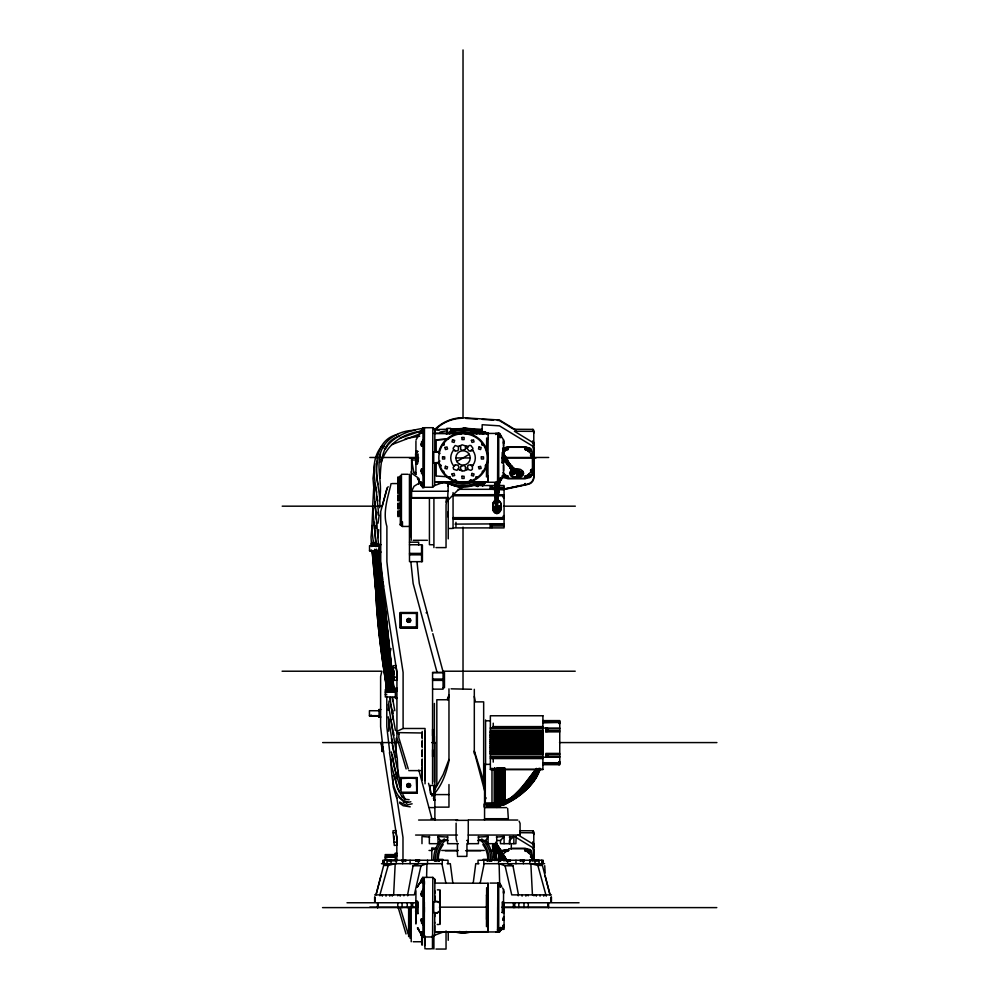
<?xml version="1.0" encoding="UTF-8"?>
<svg xmlns="http://www.w3.org/2000/svg" width="999" height="999" viewBox="0 0 999 999"><rect width="100%" height="100%" fill="white"/><g stroke="black" fill="none" stroke-linecap="round" stroke-linejoin="round"><path stroke-width="1.5" d="M379.72 507.804C381.168 492.17 374.138 476.698 377.272 461.251M382.929 862.761L382.929 861.163M398.126 478.633L398.126 481.518M400.087 516.371L400.087 510.414M400.087 508.791L400.087 502.834M400.087 500.911L400.087 494.717M400.087 492.944L400.087 491.908M415.621 911.463L415.621 910.738M415.621 904.033L415.621 903.333M415.621 461.788L415.621 461.063M415.621 454.345C416.558 450.387 415.621 464.572 415.621 453.534M416.059 911.463L416.059 910.326M416.059 908.441L416.059 907.666M416.059 906.88L416.059 906.118M416.071 461.775L416.071 460.639M416.071 458.753L416.071 457.992M416.071 456.431L415.646 457.092M420.966 483.354L420.966 482.292L420.966 485.564L422.202 485.564M422.19 766.158L422.19 758.953M422.19 756.206L422.19 749.475M424.75 756.93L424.75 749.225M424.75 747.14L424.75 747.826L424.75 740.122M424.75 738.536L424.75 737.524M425.075 756.93L425.075 756.181M425.075 747.352L425.075 746.303M425.075 737.687L425.075 736.438M432.579 756.693L432.579 749.75M432.579 735.788L432.579 729.195M433.878 799L434.003 785.476L433.878 800.024L434.877 800.024M434.39 742.582L434.39 736.35M448.226 517.157L448.226 511.613M453.096 494.967L494.692 494.667M495.604 507.192L496.028 501.935M497.789 883.878L497.789 884.515L498.663 883.128L497.827 883.603L498.663 884.053L497.789 883.578L498.613 883.091L497.827 884.59L497.802 883.253L498.638 883.091M488.149 434.577L488.149 433.566L464.572 433.491L498.651 433.416L497.802 434.303M498.738 479.657L498.726 481.893L499.562 482.092M498.726 481.118L500.337 477.809M498.713 930.806L500.337 927.484M503.359 919.892L503.371 919.092M503.359 518.444L503.371 517.644M503.371 495.766L503.359 497.564L504.07 497.564M503.371 494.967L497.477 494.667L498.214 484.752M503.558 889.622L503.571 893.243L503.558 889.622L502.509 887.936M503.558 451.348L503.558 439.947L503.571 446.128M500.274 929.332L504.07 929.332L504.07 902.771M503.059 919.092L504.07 919.092L504.07 916.995M504.07 523.838L455.032 524.113M490.197 523.838L490.197 527.897L504.07 527.897L504.07 485.526L497.477 485.526M453.096 517.644L504.07 517.644L504.07 515.546M504.07 497.864L503.983 495.754L497.477 495.766M511.538 473.176C512.749 478.321 515.459 470.454 511.663 472.964M511.675 474.288L511.675 473.239M512.986 472.827L513.049 473.988M513.823 474.288L513.823 473.239M516.658 472.727C515.359 475.611 519.443 477.972 521.303 475.412M516.92 474.937L516.92 472.852M521.228 474.937L521.228 472.852M521.366 475.287L521.49 472.727L519.33 471.091M532.717 860.102L532.717 857.342M532.717 462.787L532.717 455.894M532.717 454.782L532.292 456.093L530.481 455.507L531.605 453.971L532.717 454.782L532.717 470.804L531.605 471.615L530.481 470.804L531.605 469.268L532.717 470.079M533.366 860.301L533.366 845.142A4.096 4.096 0 0 0 533.129 843.631M533.853 849.762L533.853 860.476L533.791 850.936A4.533 4.533 0 0 0 531.505 846.865L516.658 837.799M533.853 448.314L533.853 476.673A7.255 7.255 0 0 1 527.547 484.453L505.057 489.31M559.752 731.867L545.891 731.867L545.891 729.757M545.891 728.895L545.891 728.059L545.891 731.867M559.053 721.178L559.053 723.651L559.752 723.651M542.894 720.604L559.752 720.604L559.752 742.644L559.752 764.685L542.894 764.685L542.894 763.161L559.752 763.161M421.578 545.092L422.415 545.092L422.415 561.663L409.503 561.663L409.44 526.461L402.46 526.461L400.337 524.999L401.436 521.915L401.448 474.275M461.713 433.491L434.852 433.416L434.865 429.595L434.777 451.91L433.766 452.11L433.716 462.862L437.275 463.411M434.777 451.91L437.325 451.56M434.665 931.33L434.727 912.736L433.716 912.537L433.753 901.797L434.777 901.597L434.79 896.041M434.777 901.597L434.79 898.513M513.374 907.616L513.374 902.759M514.76 907.616L514.772 902.759M518.806 907.616L518.818 902.759M523.976 907.616L523.988 902.759M528.284 907.616L528.296 902.759M548.239 907.616L548.239 902.759M374.026 522.465L376.336 546.49M388.623 731.156L389.048 719.143M392.707 776.048L393.256 786.85L396.715 798.126M415.896 451.486L418.094 451.473L415.896 451.436L416.046 463.986M415.909 450.849L415.946 441.158M415.896 902.422L415.896 913.61M415.896 902.459L415.896 901.16C421.103 899.025 413.686 912.162 418.082 913.523M415.896 900.536L415.934 890.846M418.082 453.971L418.082 461.376M418.082 902.422L418.082 912.299M423.002 428.284L420.979 431.168L423.002 427.709L423.002 446.116M424.225 487.262L424.45 427.709M422.714 880.843L420.979 880.843L422.989 877.384L422.989 880.981L420.954 880.868L422.989 877.384L422.989 882.766M424.338 907.167L424.263 937.274M424.263 877.384L424.263 936.8M424.338 912.237L424.35 901.997M424.425 884.352L424.425 881.38M424.6 487.262L432.604 487.275L432.842 427.709L424.825 427.709M424.587 936.95L432.604 936.95L432.829 877.384L424.812 877.384M432.604 487.275L434.665 485.526L434.74 463.061M434.677 925.536L434.652 935.214L432.604 936.95M434.69 923.438L434.69 922.164M434.715 916.707L434.727 912.736M434.802 893.231L434.865 879.282L434.865 883.091L488.136 883.253L487.912 931.655L434.652 931.955L498.638 931.955L497.564 931.655L497.564 929.457M434.79 897.626L434.815 890.908M439.91 924.487L440.035 889.859M468.768 481.968L487.912 481.968L487.937 475.849M488.124 439.198L488.124 438.324M486.625 895.604L486.625 894.854M487.912 931.655L487.924 926.847M488.136 883.253L487.937 926.635M494.655 483.366L495.679 510.164L495.541 505.681M495.005 483.166L495.467 504.27M495.916 483.666L496.565 510.501M496.778 483.591L497.102 501.148L498.339 491.508M497.127 483.391L497.814 509.128M503.533 453.346L503.533 452.335L502.26 452.422L501.935 462.799M503.583 441.695L503.583 443.556L503.558 441.558M503.521 903.034L503.583 891.383M422.989 483.666L423.002 487.587L421.553 485.164M422.989 931.992L422.989 937.274L422.14 935.064M486.476 476.948L486.538 464.135M486.613 450.824L486.663 438.024M488.149 433.566L487.912 481.968M486.476 926.635L486.663 887.711M497.577 480.394L497.802 434.59L498.663 433.441L497.802 433.578L497.802 435.027M497.839 434.59L497.839 481.506L498.676 482.205L497.839 480.669M498.726 434.59L498.726 480.669M497.564 930.069L497.827 884.277L498.663 883.128M498.713 884.277L498.713 930.356M450.636 431.256L450.699 428.796L466.383 428.646L476.935 429.882L484.04 432.105M497.789 884.889L497.827 885.539M524.712 483.803L524.163 484.802M525.199 483.816L525.199 485.089L525.199 484.078M422.989 429.508L423.002 428.596L421.029 433.091M421.728 446.116L420.729 444.493L422.977 439.735L422.977 475.474L420.729 470.716L421.466 469.08L423.002 469.08L422.989 484.265L420.754 482.18L423.002 486.675L423.002 483.978L420.966 484.153L422.202 486.301L420.966 484.153M421.029 882.766L422.989 878.271L422.964 925.149L420.729 920.404L421.453 918.768L422.989 918.768L422.977 933.953L420.754 931.855L422.989 936.363L422.989 933.653L421.466 933.653M533.841 433.129L532.942 429.37L514.423 429.27L516.021 430.244M533.741 432.117L532.942 429.37M533.841 834.577L532.942 830.806L519.78 830.718M533.741 833.566L532.942 830.806M398.139 776.735L397.29 758.591L390.946 719.804M525.174 484.952L525.187 483.466M396.928 731.967L398.901 734.14L398.826 737.712L408.266 768.93M434.877 742.969L431.73 742.582M417.195 451.423C415.022 454.832 420.616 465.522 415.896 463.873M426.585 877.409L426.948 863.685L420.991 865.783L413.087 865.783L407.604 894.879M496.316 837.062L504.083 836.513L500.511 840.484L500.424 843.68L515.884 843.68L516.146 836.513M513.861 843.68L513.861 836.513L509.428 840.484L509.315 843.68M511.188 848.963L511.351 844.842M450.699 428.796L466.396 429.008L480.044 431.056M376.273 528.046L376.523 522.34M376.823 515.072L376.96 512.125M373.976 525.149L374.101 522.402M374.675 507.579L374.937 501.91L378.671 546.628M393.631 894.879L395.204 863.685L388.211 865.446L383.653 865.446L376.011 894.879L380.981 875.773M388.261 710.351L389.011 701.048M498.276 492.22L498.851 484.64M498.713 492.145L499.275 484.727M396.116 757.304L396.216 738.249M533.204 858.516L533.004 860.064M380.095 478.271C381.006 461.313 381.743 441.333 399.8 435.914M498.401 484.652L497.34 497.365M498.464 495.005L498.763 491.645M377.972 537.637L378.671 529.645M498.389 484.89L498.688 481.605M498.813 484.977L499.125 481.468M499.25 484.965L499.575 481.468L499.55 482.217L495.729 482.292M499.725 481.78L497.914 499.5M433.916 547.602L433.916 497.814L447.714 497.627L448.364 483.266L446.278 481.805A29.333 29.333 0 0 0 479.857 481.905M482.529 471.128L482.242 471.89M543.943 895.828L544.043 894.879M498.201 497.452L498.526 494.393M372.827 507.792L371.815 528.833L373.788 546.141M446.428 499.05L446.041 502.122L457.367 490.659L463.037 487.187C454.383 487.437 447.352 481.081 438.511 483.266M448.014 486.138L448.364 483.266M374.038 482.517L372.627 507.217L375.924 543.843M473.201 883.228L475.749 863.685L478.933 863.685M379.158 500.961C383.204 484.94 376.161 469.255 380.457 453.983M485.164 465.959L485.739 464.872M378.034 523.201L379.133 515.397M498.264 496.753L497.29 502.36M507.767 449.001L506.693 448.251L507.729 449.051M504.308 851.835L503.758 850.486M506.106 849.6L506.755 851.198L508.441 849.924M507.817 849.787L507.167 850.723L506.73 849.637M528.596 850.986C528.658 854.357 531.543 849.762 528.646 850.911M493.044 504.058L493.044 509.253M372.152 525.499L371.029 537.087L371.528 546.391M447.215 497.814L446.041 504.87L446.041 547.602L435.976 547.602M497.614 501.136L498.139 499.138M379.37 459.94C379.957 441.558 397.877 430.02 415.022 430.369M374.8 463.748L373.002 478.359L376.423 519.43M374.563 528.521L375.124 525.724M480.132 883.378L484.153 863.685M381.68 671.902L380.619 676.585L380.619 726.698L383.042 748.538L396.828 837.437L396.828 861.126M420.991 865.783L414.323 894.879L374.637 894.879M391.096 483.566C387.937 497.402 382.48 512.262 386.888 526.461L386.888 561.663L389.31 583.503L403.097 672.402L403.097 728.483L396.928 731.355M390.272 651.61L390.996 648.601M482.155 445.042L482.055 444.105M482.355 445.129L481.993 443.643M379.533 462.437L380.269 459.528M496.965 501.298L497.277 500.099M497.839 500.749L496.953 503.196M512.212 472.777L512.175 473.988M512.837 472.177L513.074 473.276L512.4 472.352M499.138 506.106L499.138 507.03M500.749 507.03L500.824 506.056L499.475 505.769L498.926 506.568L499.95 507.579M515.684 469.742L516.058 471.128L517.582 470.254L516.57 469.23L515.759 470.716M516.258 469.967L516.845 470.566L516.283 469.93M532.042 455.931C533.229 452.135 528.633 456.805 532.317 455.556M532.317 470.029C528.658 468.843 533.229 473.401 532.042 469.655M379.895 894.879L388.211 865.446M382.305 505.769L387.1 488.211M420.729 894.167L422.964 889.422L422.989 895.803L421.453 895.803L420.729 894.167L422.989 894.167M447.739 700.074L448.963 696.041M460.664 445.891L460.664 449.325L462.125 450.387L465.397 449.325L465.409 445.891L462.125 444.817L458.416 446.565L455.144 445.504L453.121 448.289L453.683 450.012L456.955 451.073L458.416 450.012L458.416 446.565L459.24 446.253M467.082 448.289L469.105 445.504L470.916 445.504L472.939 448.289L472.39 450.012L469.105 451.073L467.082 448.289L467.644 446.565L465.409 445.891M465.409 469.98L465.397 466.545L463.936 465.484L460.664 466.545L460.664 469.992L463.936 471.053L467.657 469.305L470.916 470.367L472.39 469.305L472.39 465.859L469.105 464.797L467.644 465.859L467.644 469.305L466.833 469.617M478.259 837.062L488.074 836.513L488.074 843.68M497.827 435.514L498.626 433.404L497.827 433.916L498.676 434.365L497.789 433.891L498.676 433.441M495.292 509.303L495.679 508.329M448.963 759.465L443.169 774.562L434.877 789.46M508.379 477.097L507.08 478.171L506.018 476.81L507.38 475.749L508.204 477.697M524.95 849.337L525.774 851.285L527.047 849.6L524.95 849.337L526.623 849.15M526.51 850.349L525.324 849.787L526.535 850.286M497.377 501.523L496.89 503.309M447.415 698.838L448.963 695.104M534.752 774.375L537.062 768.656M536.938 770.142L530.357 782.08L523.601 788.873M537.662 769.205C530.132 788.223 509.103 803.958 489.685 805.219M539.098 768.206C531.743 788.311 509.852 804.819 489.56 806.168M536.738 775.187L539.398 768.98M539.922 768.468C534.34 785.826 518.394 796.678 503.009 804.807M540.422 768.506C534.765 785.976 518.856 797.09 503.321 805.294M381.356 462.262C386.338 444.755 402.859 433.316 420.479 431.331M510.576 471.078L509.615 473.314L510.576 475.561L512.724 477.147L520.579 477.147L522.727 475.561L523.688 473.314L522.727 471.078L520.579 469.48L513.936 469.255M509.94 473.314L510.864 471.178M522.452 475.449L523.364 473.314L522.452 471.178M435.901 848.351L431.793 847.889L431.793 859.302M400.337 524.288L401.436 521.915M436.113 847.889L435.464 849.262L431.793 849.262M444.006 444.118L443.906 445.042M497.127 502.897L497.34 507.13M497.427 510.114L497.29 505.606M516.308 471.503L519.48 473.264L517.145 471.353M519.867 474.213C520.429 472.552 519.692 474.912 517.969 472.14M497.839 434.902L498.626 433.404M477.772 486.638L479.258 483.928M488.074 836.513L485.889 840.484L477.934 840.484M480.282 485.064L481.743 482.455M479.595 484.59L481.118 481.93M496.041 502.222L495.829 502.984M497.04 503.334L497.152 502.222M497.152 503.334L497.065 502.197M497.227 503.896C497.577 501.086 497.702 501.423 497.065 503.996M494.805 508.703L495.242 507.967M497.589 510.314L498.014 509.565M512 473.251L512.812 474.675M513.548 473.801L512.012 473.926L512.986 472.952M496.94 503.508L496.94 501.998M497.102 503.733L497.614 502.834M513.861 474.513L513.961 473.176L512.849 472.427M499.213 480.407L500.761 477.809M499.213 930.081L500.749 927.484M420.979 431.168L422.14 430.132M422.989 877.971L420.979 880.843L421.928 879.832M420.142 432.592L416.046 439.947M420.954 880.868L422.989 877.384M480.919 485.077L482.417 482.592M499.962 931.168L501.648 928.408L499.562 931.805L495.729 931.98M482.317 485.826L484.465 482.317M499.975 481.493L503.558 475.686M499.987 931.18L503.558 925.374M499.562 482.13L501.66 478.733L501.023 479.757L499.562 479.77M534.677 774.25C526.735 788.211 512.425 799.237 497.09 803.808M537.3 775.536C528.746 790.159 513.911 802.072 497.577 806.692M481.63 485.352L483.866 481.755M482.954 485.839L485.164 482.505M382.292 445.579C370.542 458.603 374.063 476.673 376.635 492.295M477.385 485.764L479.395 482.829M481.118 484.627L482.754 482.242M481.293 484.69L482.917 482.33M536.401 768.381L524.088 785.289L512.012 797.289M536.788 768.768L524.475 785.526L515.759 794.717M537.237 769.068L524.875 785.888L516.108 795.142M478.321 485.801L480.082 483.316M534.702 770.828L519.38 790.434M534.977 770.978L524.138 785.576L512.112 797.677M533.816 773.538L519.855 791.208M535.839 771.653L522.14 789.31M476.211 486.138L479.058 482.18M434.877 793.081C442.569 783.99 446.391 772.427 448.963 760.963L448.963 688.835M429.857 785.963L430.294 793.044M494.642 500.586L493.044 502.734L493.044 510.589L494.642 512.737L496.878 513.698L499.113 512.737L500.711 510.589L501.386 506.955L500.711 502.734L499.113 500.586L496.878 499.625M493.219 502.909L494.742 500.861M382.642 448.414L384.253 446.278M483.154 485.377L485.564 482.205M421.491 432.942L422.989 430.969L423.002 432.942L420.754 433.091M420.754 882.766L422.977 880.656L422.989 882.629M506.493 447.652L506.755 449.75L508.441 448.476L507.08 447.415L506.306 449.325M530.094 476.336C530.531 472.977 526.81 477.26 530.094 476.336L529.358 476.635M470.916 464.797L472.39 465.871L472.977 465.159A12.288 12.288 0 0 0 472.977 450.711L472.39 450L470.916 451.073M472.39 465.871L472.977 465.159M386.738 446.915L384.927 449.075C393.181 436.288 408.691 430.269 423.239 428.371M423.002 469.33L421.466 469.08M422.989 919.018L421.453 918.768M439.96 910.976L437.275 913.098L434.727 913.098M521.416 790.259L525.062 786.163M470.804 479.907L469.98 480.357M471.053 480.069L470.392 480.581M388.224 486.763L387.175 487.924L380.719 511.55L380.719 561.663L383.141 583.503L396.928 672.402L396.928 737.712L406.131 768.93M439.96 461.063L437.275 463.061L433.716 462.862M439.96 910.751L437.275 912.749L433.716 912.537M477.335 476.898L475.849 477.247M530.069 781.693L515.584 794.467M531.743 783.228L522.44 792.082M502.972 452.972L505.894 450.049L507.142 447.277L526.011 447.277L527.26 450.049L531.281 454.07M502.972 472.614L505.894 475.536L507.142 478.309L526.011 478.309L527.26 475.536L531.281 471.503M500.074 506.968L499.862 506.156L500.024 506.98M502.972 854.42L505.894 851.498L505.894 849.987M532.317 857.005C528.159 856.155 535.064 856.268 530.869 857.005M509.303 837.062L513.861 836.513M444.068 443.643L443.643 445.167M417.082 612.812L400.462 612.812L400.462 627.759L417.082 627.759L417.082 612.812L415.971 613.473M416.895 777.909L401.123 778.508M400.487 627.734L417.058 627.734M515.247 837.062L515.884 836.513M515.334 794.53L506.993 800.986M525.799 447.989L525.973 449.275L525.861 447.977M526.848 850.761L525.224 850.986M516.658 796.59L518.968 794.779M455.144 464.797L453.121 467.582L453.683 469.305L456.955 470.367L458.978 467.582L458.416 465.859L456.955 464.797L453.671 465.884L453.096 465.159A12.288 12.288 0 0 1 453.096 450.711L453.671 450L455.144 451.073M456.793 461.538L469.268 454.333M516.908 472.265L518.943 471.091L521.303 472.39M517.957 472.602L518.706 472.177M503.309 458.616C508.216 463.286 514.435 474.013 520.304 474.95M495.841 501.535L495.092 502.647L495.716 503.896M495.117 506.655L493.618 509.265L495.117 511.5M497.589 511.563L499.1 509.328L497.589 506.718M391.596 444.705L420.379 433.691M502.26 802.547L508.254 799.337M504.507 804.058L509.103 801.585M476.86 476.96L475.936 477.06M413.087 865.783L417.707 863.685M495.841 806.992L498.601 805.818M496.353 807.167L503.071 804.432M496.815 806.93L499.288 805.881M502.947 449.325C505.032 447.952 504.445 452.147 502.822 450.262M502.859 475.224L503.671 474.937L504.22 476.286L502.697 476.061M399.975 438.261L421.503 430.831M397.652 434.415C375.224 439.535 374.712 466.183 377.897 484.503M412.15 803.808L406.118 805.119L399.65 802.072M434.665 485.526L443.481 482.267M410.839 801.747L406.256 802.796L406.98 802.821L403.771 802.022L404.395 802.384L399.013 797.239M434.652 935.214L443.469 931.955M527.26 450.049L525.299 449.812L524.463 447.277M505.894 475.536L507.854 475.774L508.691 478.309M531.281 855.519L527.26 851.498L525.299 851.26L524.463 848.725M426.098 612.799L427.097 612.487M486.95 804.882L486.313 805.057L487.962 805.319M486.813 805.818L486.188 805.993L487.837 806.268M487.237 806.668L486.638 806.83L488.274 807.105M383.653 865.446L389.872 863.685M499.95 507.492L500.749 506.106M450.137 477.06L449.213 476.973M450.224 477.247L448.738 476.898M503.359 804.67L490.01 807.005M499.188 803.833L501.535 803.271M421.466 446.116L423.002 445.854M421.453 895.803L422.989 895.541M504.957 488.836L508.429 488.111M509.577 487.862L521.428 485.377M504.87 488.936L527.509 484.19L530.544 482.929L533.129 480.144L533.853 476.411L533.791 449.5A4.533 4.533 0 0 0 531.505 445.417L499.45 425.849L482.167 424.725L482.167 432.23M498.963 806.043L496.478 806.38M499.063 807.055L496.578 807.392M419.642 436.201L405.244 438.623M439.985 432.105L447.577 430.644M499.562 885.514L501.023 885.514L501.648 886.538L499.562 883.128L498.713 883.291L498.726 884.689M514.06 469.443L516.958 469.006M520.404 476.973L512.912 476.973L510.864 475.449M381.818 580.357L382.267 583.391M381.705 745.391L382.167 748.426M382.48 577.472L381.231 577.609L382.342 586.463L383.579 586.326L382.954 581.768M381.418 579.233L382.654 579.095M383.266 584.315L382.03 584.452L382.342 586.463M393.269 667.856L396.178 667.544M382.367 742.507L381.131 742.644L382.23 751.498L383.479 751.36L382.842 746.802M381.306 744.267L382.555 744.13M383.166 749.35L381.918 749.487L382.23 751.498M393.169 832.891L396.066 832.579M394.118 677.31L396.928 677.022M394.006 842.344L396.828 842.057M394.106 670.991L393.931 674.537M393.993 836.026L393.831 839.572M496.74 806.867L498.813 806.53M447.652 429.22L434.103 429.645M448.613 438.998L437.025 439.81L447.564 439.085M490.097 804.245L497.552 803.671M491.87 804.495L498.026 804.12M490.634 807.117L498.039 806.568M433.766 452.11L437.325 451.91L439.997 453.534M418.606 820.042L457.654 819.904M433.753 901.797L437.312 901.585L439.985 903.208M455.119 430.045L457.742 429.932M485.302 763.548L485.302 803.383L498.451 803.196M501.923 912.487L503.533 912.686M485.302 803.383L501.423 803.283L501.423 767.981M495.841 433.466L499.562 433.454L503.558 439.972M415.896 463.798L417.195 463.798M430.694 793.943L433.966 793.93M415.896 913.486L418.082 913.548M421.478 431.293L423.002 431.293M433.591 433.416L461.6 433.491M499.562 435.826L501.036 435.826M499.013 436.513L500.137 436.513L500.337 437.562M498.976 436.563L500.761 437.562M421.466 441.833L423.002 441.833M420.729 444.493L423.002 444.493M369.83 457.48L418.044 457.48M502.035 457.48L548.688 457.48M409.378 457.942L418.643 457.942M455.831 457.942L470.229 457.942M502.022 457.942L535.988 457.942M411.588 458.066L416.246 458.066L411.588 458.179L411.588 473.164L417.644 477.485M416.196 460.002L411.588 460.002L413.848 472.539L415.859 474.213M420.729 470.716L423.002 470.716M413.848 472.539L415.721 472.539M421.466 473.376L423.002 473.376M402.46 474.275L408.079 474.275M512.574 474.488L512.087 471.578M423.002 487.699L417.52 478.284L418.169 478.284M498.976 478.796L500.137 478.871M417.52 478.284L418.856 479.458M457.117 481.968L434.665 482.267L498.651 482.267L497.577 481.98L497.577 480.044M421.029 482.18L419.855 482.292L418.194 479.458M420.529 483.266L418.868 483.266L414.036 486.276L411.588 491.258L448.364 491.258M392.108 483.566L398.002 483.566M420.966 484.602L422.202 484.602M421.516 485.127L422.202 485.127M422.14 485.377L423.002 487.724L423.002 482.817M470.142 485.526L489.772 485.526M494.692 485.526L490.197 485.526L490.197 489.31M490.509 487.412L494.692 487.412M497.477 487.412L504.07 487.412M494.692 488.986L490.197 488.986L494.692 489.572M498.876 488.986L504.07 488.986M458.054 489.31L494.692 489.31M498.876 489.31L504.07 489.572L498.876 489.572M453.096 494.805L494.692 494.967M497.477 494.805L504.07 494.967M453.096 495.766L494.692 495.766M503.359 496.765L504.07 496.765M411.588 497.627L447.714 497.627M433.916 498.089L411.588 498.089L411.588 491.008M282.205 506.181L381.993 506.181M503.608 506.181L575.337 506.181M495.979 510.739L496.84 510.739M495.254 511.226L497.34 511.226M504.07 515.859L503.359 515.859L503.371 518.756L453.096 518.756L504.07 518.606M503.359 516.658L504.07 516.658M453.096 518.444L504.07 518.444M490.509 524.438L504.07 524.438M490.509 525.998L504.07 525.998M453.521 527.897L489.772 527.897M448.651 528.483L452.36 528.483M413.224 540.297L427.41 540.297M409.503 542.182L418.668 542.182L418.668 545.092M380.744 544.517L379.195 544.43L379.195 552.135L380.744 552.16M379.195 544.655L380.744 544.655M430.332 544.742L432.992 544.742M379.195 544.742L380.744 544.742M409.503 544.742L421.578 544.742L421.578 561.663M379.195 545.729L369.543 545.691L369.543 550.899L370.979 550.899M372.44 545.916L371.241 545.729M377.997 545.916L379.195 545.916M369.543 550.636L379.195 550.674M372.44 550.861L371.241 550.861L371.241 549.962M379.195 551.848L380.744 551.935M409.503 553.396L421.578 553.396M409.503 554.832L421.578 554.832M415.746 613.086L416.77 613.086L416.77 627.484L400.774 627.484L400.774 613.086M401.099 613.398L416.446 613.398L416.446 627.197L401.099 627.197L400.462 612.812M282.093 671.216L381.88 671.216M442.694 671.216L575.224 671.216M432.579 672.677L443.069 672.677L443.069 689.148L432.579 689.148M432.579 679.045L443.069 679.045M432.579 680.381L443.069 680.381M443.231 687.687L444.468 687.687L444.468 672.402L432.579 672.402L432.579 783.815M396.928 688.111L395.379 688.111L395.379 698.426L396.928 698.426M395.379 688.948L396.928 688.948M451.086 688.835L471.528 689.273M386.75 689.56L385.314 689.56L385.314 696.977L395.379 696.977M393.943 689.56L395.379 689.56M395.379 690.346L396.928 690.346M395.379 691.158L396.928 691.158M387.013 691.795L395.379 691.795M385.314 692.12L395.379 692.12M385.314 694.405L386.75 694.405M395.379 697.589L396.615 697.589M446.928 699.75L436.825 699.75L436.825 785.414M475.949 701.872L483.666 701.872L483.666 782.679M380.631 709.552L379.083 709.465L379.083 717.195M379.083 709.777L380.631 709.69M379.083 710.764L369.443 710.726L369.443 715.933L379.083 715.933M369.443 715.671L379.083 715.709M379.083 716.87L380.631 716.957M379.083 717.107L380.631 717.107M486.463 720.803L489.672 720.803M542.894 721.178L559.752 721.178M559.752 722.127L542.894 722.552L559.752 722.552M559.053 723.064L559.752 723.064M492.707 726.598L542.907 726.598M490.359 727.796L542.907 727.796M542.894 728.059L559.752 728.059M403.097 728.483L425.05 728.483L425.05 783.815M490.359 728.746L542.907 728.746M547.589 728.895L559.752 728.895M490.359 730.656L542.907 730.656M547.589 730.731L559.752 730.731M490.359 731.605L542.907 731.605M490.359 731.78L542.907 731.78M490.359 732.392L542.907 732.392M490.359 732.567L542.907 732.567M422.165 732.991L397.702 732.617M490.359 733.516L542.907 733.516M490.359 734.302L542.907 734.302M490.359 734.465L542.907 734.465M490.359 735.426L542.907 735.426M490.359 735.601L542.907 735.601M490.359 736.213L542.907 736.213M490.359 736.375L542.907 736.375M490.359 737.337L542.907 737.337M490.359 737.512L542.907 737.512M490.359 738.286L542.907 738.286M490.359 739.248L542.907 739.248M490.359 739.41L542.907 739.41M490.359 740.022L542.907 740.022M490.359 740.197L542.907 740.197M490.359 741.146L542.907 741.146M490.359 741.32L542.907 741.32M490.359 741.932L542.907 741.932M490.359 742.107L542.907 742.107M322.64 742.582L399.001 742.582M559.515 742.582L716.907 742.582M490.359 743.056L542.907 743.056M490.359 743.231L542.907 743.231M490.359 743.843L542.907 743.843M490.359 744.018L542.907 744.018M490.359 745.142L542.907 745.142M490.359 745.754L542.907 745.754M490.359 745.928L542.907 745.928M490.359 746.877L542.907 746.877M490.359 747.052L542.907 747.052M490.359 747.664L542.907 747.664M490.359 747.826L542.907 747.826M490.359 748.788L542.907 748.788M490.359 748.963L542.907 748.963M490.359 749.575L542.907 749.575M490.359 750.699L542.907 750.699M490.359 750.873L542.907 750.873M490.359 751.473L542.907 751.473M490.359 751.648L542.907 751.648M490.359 752.609L542.907 752.609M490.359 752.771L542.907 752.771M490.359 753.383L542.907 753.383M559.752 753.408L545.891 753.408L545.891 757.23M490.359 753.558L542.907 753.558M490.359 754.507L542.907 754.507M545.891 754.545L559.752 754.545M547.589 756.393L559.752 756.393M490.359 756.418L542.907 756.418M542.894 757.23L559.752 757.23M490.359 757.367L542.907 757.367M490.359 758.566L542.907 758.566M542.894 762.724L559.752 762.724M542.894 764.098L559.752 764.098M486.463 764.36L489.672 764.36M490.359 769.405L542.907 769.405M408.778 770.616L422.302 770.616M400.437 790.197L400.362 777.834L416.983 777.834L416.983 792.794L401.673 792.794M400.362 777.834L416.333 778.433L416.983 792.794M430.057 785.476L434.877 785.476M433.878 791.945L434.877 791.945M400.999 792.232L416.333 792.232M401.673 793.056L417.257 793.056L417.257 777.559L400.037 777.559L400.037 784.839M430.569 793.93L434.365 793.93M434.877 794.592L448.963 794.592M433.878 799.837L434.877 799.837M498.451 803.82L484.865 803.82L484.865 764.847M434.877 807.142L448.963 807.142L448.963 784.54M429.37 807.604L434.877 807.604M484.565 807.604L506.58 807.604M430.994 818.718L434.877 818.718M484.565 818.718L508.341 818.718L507.654 808.466M468.419 819.904L517.744 820.042M519.767 832.704L532.917 832.804M415.596 835.052L457.442 835.052M468.244 835.052L520.079 835.052M421.978 843.68L421.978 836.513L429.757 837.062M437.999 843.68L437.999 836.513L447.802 837.062M447.939 840.484L440.172 840.484L437.999 836.513M466.708 840.484L467.782 840.484L467.769 843.68L478.446 843.68L478.446 836.513M497.315 840.484L500.511 840.484M439.922 843.68L429.345 843.68L429.345 836.513M458.291 843.68L447.614 843.68L447.614 836.513M486.151 843.68L496.728 843.68L496.728 836.513M511.538 848.288L525.012 848.288L529.67 849.475A2.285 2.285 0 0 1 531.293 851.098L532.479 860.676M429.021 850.461L432.517 850.461M441.783 850.461L458.316 850.461M467.757 850.461L484.29 850.461M489.76 850.461L493.543 850.461M494.717 850.461L497.24 850.461M498.101 850.461L509.065 850.461M445.267 850.698L456.98 850.698M465.609 850.698L480.794 850.698M490.971 850.698L493.631 850.698M495.379 850.698L497.927 850.698M500.749 850.698L507.867 850.698M396.828 853.146L395.279 853.146L395.279 861.126M395.279 853.983L396.828 853.983M395.279 854.595L385.202 854.595L385.202 860.164M395.279 855.381L396.828 855.381M395.279 856.18L396.828 856.18M457.43 856.393L466.945 856.393M386.913 856.83L395.279 856.817M385.202 857.154L395.279 857.154M442.907 859.377L438.261 859.377A24.763 24.763 0 0 1 443.206 844.542M483.154 859.377L487.799 859.377A24.763 24.763 0 0 0 482.867 844.542M385.202 859.44L386.65 859.44M381.456 863.685L442.257 863.685L442.257 860.239M447.14 863.685L450.324 863.685L452.859 883.228M544.605 863.685L483.803 863.685L483.803 860.239M532.442 894.879L530.856 863.685L537.862 865.446L542.42 865.446L550.049 894.879L545.079 875.773M499.637 883.328L499.113 863.685L505.082 865.783L512.974 865.783L518.469 894.879M490.059 883.091L498.176 883.091M498.976 886.25L500.124 886.188L500.337 887.249M437.362 889.859L438.886 889.859M421.466 891.52L422.989 891.52M551.436 894.879L511.738 894.879L505.082 865.783M434.777 901.248L438.836 901.735L439.985 902.971M347.003 902.759L416.808 902.759M502.509 902.759L579.07 902.759M369.83 907.167L418.044 907.167M439.423 907.167L486.925 907.167M502.022 907.167L548.676 907.167M322.54 907.616L416.059 907.554L416.059 911.575L415.621 907.554M716.795 907.616L503.221 907.554L503.221 911.575L503.658 907.554M504.07 917.294L503.359 917.294L503.359 920.054M503.371 918.093L504.07 918.093M503.059 919.892L504.07 919.892M503.059 920.054L504.07 920.054M420.729 920.404L422.989 920.404M421.466 923.064L422.989 923.064M437.225 924.487L438.761 924.487M503.059 925.286L504.07 925.286L503.059 925.549M503.059 925.873L504.07 925.873M503.059 927.447L504.07 927.447M417.507 927.971L422.989 937.374L417.507 927.971L418.156 927.971M498.976 928.471L500.124 928.471M499.013 928.546L500.124 928.546M418.194 929.145L418.843 929.145M499.562 929.445L501.023 929.445M419.842 931.98L421.029 931.855M422.689 933.84L420.954 933.84L422.989 937.299M420.966 934.29L422.202 934.29M421.516 934.802L422.202 935.976L421.503 934.814L422.202 934.802M422.202 935.251L420.966 935.251L420.966 931.967L420.966 933.478M413.224 941.745L421.74 941.745M426.073 948.85L431.343 948.85M435.976 949.05L446.041 949.05L446.041 930.931M495.704 434.028L498.638 434.028L500.137 436.513M518.943 472.077L520.716 473.101M502.26 462.787L503.533 462.999M394.193 689.909L395.379 689.922M395.279 854.944L386.913 854.919L386.913 857.929M410.239 806.842L403.184 805.731L399.725 803.208M472.539 430.344L480.756 430.931L488.349 433.266M472.44 430.532L476.361 430.581M471.441 430.931L476.386 431.019M473.663 431.431L480.744 431.968M473.763 431.605L484.478 433.067M450.661 430.032L453.821 430.107M450.636 430.906L453.821 430.981M409.14 799.699L405.269 799.325L401.61 796.365L402.048 796.84L397.377 787.861L394.255 775.236M406.193 802.035L407.954 802.097C390.971 797.939 391.983 773.051 390.534 759.128M465.696 418.381L477.172 419.081M482.167 429.383L463.037 428.209A29.758 29.758 0 0 1 473.214 430.007M482.317 419.393L493.543 420.117M497.315 420.367L499.3 420.492L502.959 422.727M437.025 476.061L448.613 476.873M532.917 431.356L514.41 431.256L531.543 441.708A4.52 4.52 0 0 1 533.841 445.791M460.489 486.975L463.037 487.2M476.123 430.594L480.869 431.106M476.061 431.044L488.449 433.866M462.487 428.596L466.733 429.108M456.081 480.194L455.257 479.92M455.706 480.507L455.007 480.069M468.206 428.883L472.864 429.533M456.968 820.504L456.106 820.366L468.281 820.341L468.244 843.68M471.653 430.294L484.403 433.653M486.988 804.37L488.573 804.632M434.627 429.345L439.16 430.157M518.106 469.23L520.404 469.655M406.68 801.897L407.392 802.047M480.581 431.106L488.511 433.454M480.444 431.968L484.702 432.904M499.562 931.78L498.713 931.567L498.726 929.345M477.922 431.93L480.219 432.505M477.784 432.355L480.057 432.917M460.664 469.98L458.416 469.305L462.125 471.053M497.577 481.356L498.651 481.643M476.348 431.93L482.967 433.991M477.847 432.679L480.681 433.416M531.593 455.969L530.869 455.556M531.593 471.278L530.869 470.866M536.201 863.685L542.42 865.446M472.914 429.533L475.212 430.232M505.894 450.049L507.854 449.812L508.691 447.277M527.26 475.536L525.299 475.774L524.463 478.309M532.292 855.644L530.906 855.644L530.481 856.955L531.605 857.766L532.717 856.23L532.292 855.644L532.717 860.963M505.894 851.498L507.854 851.26L508.691 848.725L526.011 848.725L527.26 851.498M513.536 473.514L513.049 473.114M466.833 446.253L467.644 446.565M484.552 432.055L488.061 433.416M484.378 432.467L487.812 433.803M484.34 432.892L487.749 434.215M481.068 431.368L484.89 432.879M526.66 447.652L524.712 448.476L525.774 449.837L527.072 448.763L526.061 447.477M496.878 499.95L499.013 500.861L500.536 502.909L501.186 506.356L500.536 510.402L499.013 512.45L496.878 513.374L494.742 512.45L493.219 510.402M508.354 863.685L512.974 865.783M485.364 432.617L487.624 433.916M519.255 471.516L521.053 472.552M519.567 472.177L520.304 472.602M517.569 474.925L518.943 475.711M512.837 472.577L513.736 473.089M496.028 503.571L495.516 502.822M494.905 511.363C497.939 513.174 500.636 508.279 497.465 506.655M396.928 732.991L398.901 734.14M432.217 794.13L434.115 795.279M515.659 429.895L499.45 420.017L463.037 417.732A39.785 39.785 0 0 0 434.415 429.87M504.183 423.464L506.356 424.8M507.455 425.462L513.161 428.946M518.006 834.902L531.543 843.156A4.52 4.52 0 0 1 533.841 847.227M432.192 794.38L434.103 795.629M497.839 481.506L498.676 482.092M498.663 931.78L497.827 931.193L497.714 907.279M432.442 794.23L434.39 795.591M519.08 472.664L519.792 473.276M441.058 465.709L440.621 464.885M440.909 465.959L440.397 464.885M516.458 473.851L518.706 475.599L518.369 474.9M515.621 473.051L517.994 474.987L517.644 474.288A1.586 1.586 0 0 0 520.042 475.074A1.586 1.586 0 0 0 520.042 472.477A1.586 1.586 0 0 0 517.607 473.376M444.08 472.227L443.531 471.128M512.612 474.163L513.573 474.163L512.512 471.391M514.86 469.13L517.707 471.828M514.123 469.393L520.192 474.562M513.311 470.804L516.183 473.526M513.411 467.719L515.247 469.455M515.072 470.167L503.384 457.13M511.838 469.355L513.698 471.116M432.842 427.709L434.865 429.72M432.829 877.384L434.865 879.395M511.813 466.096L513.698 467.932M511.226 466.508L512.749 468.044M510.564 467.17L512.1 468.731M510.202 467.707L512.637 470.841M511.988 466.196L508.166 462.112M502.947 459.29L510.364 467.794M506.456 463.598L508.466 465.809M506.143 459.79L508.254 462.287M472.39 450L472.977 450.711M504.145 457.067L507.692 462.475M503.209 459.69L504.545 461.501M504.145 858.516L505.706 860.688M504.77 860.464L496.978 848.151M504.008 861.026L498.464 852.234M497.652 845.316L500.162 849.125M499.999 849.487L495.854 842.169M496.878 845.591L503.546 856.455M496.715 845.966L501.286 853.233M405.219 799.275L402.872 794.555M505.781 457.067L507.417 459.652M505.432 457.142L509.527 464.36M504.82 457.679L506.443 460.227M507.417 861.088L504.008 855.681M505.432 858.591L507.055 861.138M497.789 848.151L502.485 855.781M496.203 848.675L497.702 851.048M495.904 849.425L498.489 853.496M422.577 486.538L423.002 487.212M421.84 935.064L422.989 936.9M504.008 454.233L505.869 457.217M503.633 454.258L505.656 457.505M503.221 454.508L507.992 462.325M503.034 454.832L504.907 457.829M505.869 858.665L502.11 852.397M503.633 855.706L505.656 858.953M505.257 859.202L501.311 852.646M503.034 856.28L504.907 859.277M500.749 887.249L498.713 883.953M502.809 454.907L504.433 457.505M502.147 855.269L504.433 858.953M502.547 860.226L498.139 852.971L496.141 845.766M498.726 434.265L500.137 436.563M498.713 883.828L500.124 886.188M500.012 848.875L502.26 852.646M499.612 848.875L502.072 852.984M421.566 935.027L422.989 937.462L422.989 932.367M502.734 452.048L504.145 454.445M502.697 452.622L503.946 454.77M501.71 852.397L503.946 856.218M501.123 852.984L503.171 856.48M497.589 507.967L498.014 508.703M494.805 509.565L495.242 510.314M497.102 501.76L497.614 502.659M497.639 507.105L498.676 508.903M507.367 459.565L509.802 464.16M496.128 843.019L498.314 849.262M495.691 843.044L497.902 849.462M495.829 843.868L496.79 845.991M495.304 843.293L497.465 849.462M495.179 843.643L496.353 845.991M509.765 464.073L510.714 466.183M509.44 464.148L510.452 466.433M512.487 470.504L513.099 471.903M512.075 470.404L512.912 472.302M511.65 470.579L512.475 472.49M511.438 470.954L512.05 472.352M519.13 821.215L520.079 823.401L520.079 834.302M511.563 469.18L512.425 471.203M511.126 469.355L511.988 471.391M510.901 469.692L511.588 471.291M510.014 466.62L510.776 468.456M509.59 466.471L510.402 468.419M512.937 471.528L513.436 472.739M511.888 471.965L512.387 473.176M511.451 467.982L512.075 469.542M511.213 468.281L511.863 469.867M510.539 467.894L511.426 470.054M510.302 468.181L511.026 469.98M398.027 788.623L399.375 792.294M474.313 750.886L484.565 784.015M457.105 841.832L456.106 838.973L456.106 823.139M513.261 472.327L513.648 473.351M397.577 787.399L391.695 766.383L389.448 752.522M467.082 467.582L467.644 469.305M400 787.224L394.068 766.295L392.207 754.994M497.102 845.191L499.375 852.721M474.313 751.835L484.565 790.609M386.101 689.26L385.402 676.585M400.199 907.616L408.166 933.965M398.214 907.616L406.019 933.965M537.862 865.446L546.141 895.828M432.13 631.193L419.305 583.503L417.12 562.712M432.804 633.666L442.907 671.178M437.062 672.402L413.136 583.503L410.839 561.663M428.559 783.316L432.03 796.228M418.831 770.092L432.08 819.317M503.533 463.274L503.533 452.447M498.251 848.763L500.499 861.076M497.814 848.75L500.062 861.138M497.402 848.95L498.364 853.134M391.333 751.91L397.053 779.02M494.867 845.304L496.965 860.114M494.493 844.717L496.628 859.752M494.53 846.003L495.766 853.233M493.631 844.567L495.766 859.652M492.782 844.967L494.892 859.889M493.056 847.402L494.03 853.346M492.445 845.654L494.517 860.326M384.453 663.311L385.951 670.379M383.616 666.121L385.127 673.189M383.354 649.512L386.313 670.454M386.913 673.289L387.512 676.123M384.74 663.448L387.999 679.058M392.42 745.242L399.7 780.044M441.92 863.685L445.941 883.378M389.96 697.826L393.169 719.779M499.175 852.559L500.149 856.618M498.738 852.559L500.049 860.913M498.314 852.721L499.125 856.917M498.164 852.959L499.625 861.138M392.42 697.689L394.817 710.714M386.675 667.182L387.237 670.029M385.077 662.924L386.488 670.054M385.239 667.17L385.801 670.017M474.313 696.453L475.299 701.785M393.843 751.997L388.261 716.82M376.523 594.717L377.01 597.552M377.485 600.387L379.17 610.302M389.023 671.515L387.175 655.232M387.512 663.573L391.658 692.132M385.539 663.673L388.436 680.806M389.148 670.167L376.748 551.91M390.584 680.606L382.192 629.32L382.142 624.65M385.639 663.011L387.075 671.565M379.158 598.925L375.424 557.579M390.234 677.397L387.874 663.124L387.387 652.172M386.738 667.744L387.212 670.579M387.687 673.426L388.161 676.261M385.552 663.086L388.149 678.796M380.132 607.404L378.022 594.592L374.263 551.823M380.107 611.638L377.31 594.542L373.564 551.735M389.697 677.472L381.955 629.32L381.793 616.858M383.703 649.275L384.178 652.11M386.625 667.444L387.1 670.304M387.562 673.164L388.037 676.023M385.452 663.548L379.995 629.407L378.746 595.204M395.454 730.619L390.809 704.332M382.417 632.167L390.771 685.164M379.745 629.407L389.672 692.232M389.772 752.222L386.788 726.698L386.788 696.216M390.734 758.378L391.208 761.463M396.541 795.878L402.984 837.437L402.984 860.389M382.018 633.616L382.455 636.463M388.349 704.37L393.494 735.376M379.408 611.713L379.82 614.547M380.194 617.32L376.586 594.53L372.814 551.748M391.483 738.311L392.232 743.855M379.608 633.965L380.032 637.062M380.444 640.147L381.069 644.767M387.612 646.316L377.759 560.239M386.263 636.326L386.638 639.16M387.2 643.418L388.074 652.459M385.09 629.22L389.036 663.436M382.679 643.581L383.054 646.415M387.774 643.119L388.174 646.216M380.519 630.806L381.081 635.064M381.443 637.911C382.729 655.943 386.825 673.513 388.861 691.42M378.733 514.797L375.936 487.325M382.704 614.647L382.093 608.691M383.067 617.482L383.778 623.176M384.14 626.023L386.513 646.016L387.362 663.174M385.04 633.129L385.764 638.811M386.126 641.658L386.838 649.025M381.618 617.444L382.167 621.703M382.517 624.55L383.067 628.821M383.604 633.091L384.153 637.362M383.666 637.362L374.5 551.623M496.141 856.93L496.59 860.551M494.405 857.055L494.855 860.688M371.553 543.743L371.89 546.553M372.577 552.172L373.102 556.381M384.415 628.858L376.461 551.598M380.532 607.092L385.502 654.57M372.202 552.01L376.099 594.642L380.182 620.192L376.123 594.567L372.29 551.848M499.962 856.505L500.674 860.988M499.1 856.643L499.625 860.976M375.312 557.617L376.049 563.249M371.278 543.394L371.616 546.216M373.264 543.356L373.589 546.178M371.815 543.281L372.14 546.103M390.035 659.964L390.397 663.049M391.108 669.218L391.471 672.302M393.094 686.188L393.631 690.821M382.555 601.311L382.917 604.395M383.828 612.125L384.19 615.222M384.727 619.855L385.09 622.939M387.812 646.116L388.174 649.213M381.805 601.336L382.167 604.42M383.067 612.15L383.429 615.247M383.978 619.88L384.34 622.964M387.05 646.153L387.425 649.238M388.149 655.419L389.048 663.149M389.41 666.246L389.96 670.878M381.218 601.386L381.581 604.482M382.48 612.2L382.842 615.284M383.379 619.917L383.741 623.001M386.076 643.069L386.438 646.153M387.512 655.419L389.31 670.853M372.565 543.269L372.902 546.091M390.047 658.353L390.584 662.974M391.121 667.594L391.645 672.215M392.182 676.835L392.532 679.907M393.069 684.527L393.781 690.696M387.25 655.381L389.023 670.791M373.838 543.481L374.15 546.303M374.787 551.947L375.1 554.757M375.811 543.444L376.123 546.266M375.287 543.568L375.599 546.391M376.236 552.022L376.548 554.845M377.185 560.476L377.522 563.573M378.047 568.231L378.559 572.889M376.523 567.519L378.109 581.78M374.413 551.785L384.84 649.063M377.997 543.631L378.309 546.465M378.621 549.288L382.18 581.992M377.297 543.543L377.61 546.366M378.246 552.022L393.569 691.945M392.807 691.995L377.485 552.035M376.548 543.556L376.86 546.378M376.635 549.325L377.884 560.626M375.512 543.693L375.824 546.515M376.136 549.35L376.76 555.007M377.073 557.842L377.684 563.523M379.083 577.534L379.707 583.266M380.182 587.574L380.656 591.87M391.096 692.232L381.343 629.345L381.156 616.87M374.7 549.275L375.012 552.11M375.474 556.356L375.949 560.614M376.573 566.333L377.197 572.052M377.51 574.912L378.109 580.644M390.334 692.282L380.582 629.37L379.508 595.054M378.434 584.64L379.058 590.372M373.564 543.131L373.876 545.966M374.937 556.468L375.249 559.29M378.971 549.438L382.03 577.784L381.393 573.251M394.218 691.196L382.954 586.388M382.492 584.865L394.13 691.845M377.147 555.132L376.835 552.31L377.11 555.157M388.761 663.386L392.145 691.945M375.549 543.094L375.849 545.929M378.159 567.807L378.771 573.513M374.101 543.019L374.4 545.854M375.012 551.523L380.881 611.663M388.386 680.232L388.848 684.515M375.711 563.561L379.745 612.262M373.626 558.503L373.926 561.313M379.17 552.422L380.07 560.864M380.569 565.509L381.056 570.154M385.839 615.209L382.792 586.488M386.163 618.306L390.934 663.211M391.096 664.76L393.906 691.083M379.083 556.755L379.533 560.963M382.38 601.323L382.704 604.432M383.529 612.175L383.853 615.272M384.353 619.917L384.677 623.026M389.947 672.602L388.324 655.556M379.608 577.36L387.225 649.075M376.685 552.497L376.998 555.307M391.096 688.274L391.433 691.37M390.172 680.331L390.784 686.051M391.084 688.91L391.383 691.77M374.85 543.006L375.162 545.841M375.761 551.51L385.776 646.016L386.476 660.327M388.736 680.319L389.048 683.179M389.448 691.483L379.97 629.395L379.395 603.021M386.625 680.269L387.125 684.889M372.639 552.747L374.188 567.357M380.182 567.157L380.507 570.242M382.217 586.563L382.517 589.422M383.117 595.129L383.441 598.226M384.103 604.42L384.428 607.504M386.051 622.976L386.388 626.073M391.82 684.902L392.157 687.999M388.861 680.531L389.185 683.628M372.727 552.584L373.176 556.805M374.513 570.441L375.174 576.635M387.075 689.622C381.044 653.833 376.323 617.682 375.462 581.293M388.286 680.481L389.41 691.308M373.614 561.026L374.088 565.671M374.575 570.317L375.062 574.974M387.1 691.296C381.343 654.795 376.211 618.019 375.487 580.931M381.593 649.4L382.068 654.033M382.704 660.202L383.017 663.286M382.018 894.879L382.118 895.828M376.286 574.9L376.598 577.996M388.112 691.445C383.591 661.088 378.758 630.656 377.51 599.862M387.437 691.408C382.592 659.54 377.709 627.534 376.511 595.204M379.245 577.797L379.795 583.553M380.07 586.425L380.631 592.182M378.521 584.964L379.083 590.734M379.558 577.897L379.97 582.205M380.656 589.385L380.919 592.257M378.371 588.099L378.633 590.958M377.11 577.959L377.522 582.267M377.797 585.139L378.346 590.884M373.614 560.589L375.062 576.048M533.766 430.132L533.853 465.072M533.766 831.58L533.853 860.963M376.848 574.487L377.135 577.584M376.361 574.562L376.66 577.659M390.197 697.364L390.447 700.149M392.432 697.539L392.769 701.448M377.535 612.362L378.059 618.543M378.596 624.712L378.983 629.345M379.408 612.362L380.169 621.653M380.082 626.273L378.584 606.118M389.061 647.727L389.31 650.824M390.047 660.114L390.297 663.199M388.923 655.506L389.173 658.591M381.106 596.291L381.718 604.045M379.533 594.68L380.157 602.434M377.784 586.163L378.109 590.446M377.31 586.213L377.634 590.496M375.437 580.444L376.086 589.01M377.01 496.491L377.272 500.474M376.461 595.392L377.135 606.193M544.73 865.696L545.167 872.964M380.819 606.468L381.094 612.187M381.131 599.725L381.356 604.407M383.928 633.416L384.066 636.513M383.441 633.416L383.591 636.513M381.343 598.239L381.63 604.445M381.231 599.862L381.443 604.507M382.717 633.391L382.854 636.5M375.874 581.393L376.136 587.612M378.097 588.186L378.209 591.046M497.052 499.787L497.215 504.208M377.684 588.099L377.784 590.958M375.974 580.869L376.136 585.164M393.631 732.454L393.718 735.464M373.576 540.971L373.626 543.531M393.019 710.476L393.057 713.548M503.546 465.147L503.583 470.604M502.26 912.474L502.26 902.097L503.558 901.835L503.558 913.136M424.275 487.587L424.275 428.309M415.909 464.385L415.946 474.338M415.896 914.06L415.934 922.814M415.896 914.335L415.934 924.013M412.687 902.759L412.699 907.616M411.301 902.759L411.301 907.616M407.242 902.759L407.255 907.616M402.085 902.759L402.085 907.616M397.777 902.759L397.789 907.616M377.822 902.759L377.834 907.616M521.553 472.602L521.553 474.95M520.741 473.351L520.741 474.213M424.75 731.256L424.75 738.96M398.126 481.83L398.126 493.743M559.752 762.449L559.665 763.648M551.436 897.077L551.436 901.71M551.036 897.077L551.036 901.71M547.664 728.221L547.664 731.53M547.664 753.745L547.664 757.055M546.278 894.879L546.278 895.828M546.153 729.208L546.153 729.957M543.668 894.879L543.668 895.828M543.131 863.685L543.131 860.239L478.046 860.239L478.046 863.685M543.131 861.163L543.131 862.761M541.758 860.239L541.758 863.685M540.284 894.879L540.284 895.828M539.81 894.879L539.81 895.828M539.035 860.239L539.048 863.685M538.623 860.239L538.623 860.963M538.224 860.239L538.224 860.963M537.225 860.239L537.225 860.963M536.663 860.239L536.663 860.963M536.426 894.879L536.426 895.828M536.051 894.879L536.051 895.828M535.664 860.239L535.664 860.963M535.264 860.239L535.264 860.963M535.027 860.239L535.027 863.685M534.852 860.239L534.852 860.963M533.816 894.879L533.953 895.828M533.366 474.088L533.366 443.706A4.096 4.096 0 0 0 533.129 442.182M531.093 860.239L531.093 860.963M529.957 860.239L529.957 860.963M529.782 860.239L529.782 863.685M528.271 894.879L528.234 895.828M524.275 860.239L524.275 860.963M523.851 860.239L523.851 860.963M523.389 860.239L523.389 863.685M522.452 860.239L522.452 860.963M522.152 894.879L522.152 895.828M522.027 894.879L522.027 895.828M521.903 860.239L521.903 860.963M520.891 860.239L520.891 860.963M520.504 860.239L520.504 860.963M520.079 860.239L520.079 860.963M518.331 894.879L518.219 895.828M515.959 860.239L515.959 863.685M510.514 860.239L510.514 860.963M510.089 860.239L510.089 860.963M509.877 836.513L509.877 843.68M509.702 860.239L509.702 860.963M508.691 860.239L508.691 860.963M508.141 860.239L508.141 860.963M507.629 860.239L507.629 863.685M507.13 860.239L507.13 860.963M506.743 860.239L506.743 860.963M506.318 860.239L506.318 860.963M504.845 800.361L504.857 767.981L504.632 800.361M504.495 767.981L504.557 800.361M504.408 767.981L503.883 800.361M504.083 836.513L504.083 843.68M503.671 457.867L503.671 461.888L503.221 457.867M503.758 800.361L503.621 767.981L503.484 800.361M503.658 907.242L503.658 903.208L503.221 907.242M503.558 464.31L503.558 474.138M503.359 494.805L503.359 496.878M503.184 767.981L503.184 803.071M503.009 767.981L503.009 803.071M502.847 767.981L502.847 803.071M502.272 767.981L502.272 803.071M502.072 767.981L502.072 803.071M501.86 767.981L501.86 803.071M501.648 767.981L501.648 803.071M501.198 767.981L501.198 803.283M500.949 767.981L500.949 803.283M500.711 767.981L500.711 803.283M500.362 434.478L500.362 435.814M500.362 479.907L500.362 481.231M500.449 767.981L500.449 803.283M500.349 884.165L500.349 885.489M500.349 929.594L500.349 930.918M500.212 767.981L500.212 803.283M499.937 767.981L499.937 803.283M499.675 767.981L499.675 803.283M499.55 436.426L499.562 433.441L498.726 433.603L498.738 435.015M499.55 478.996L499.55 480.319M499.562 883.128L499.537 886.101M499.537 928.67L499.537 930.007M499.55 930.256L499.55 931.892M499.4 767.981L499.4 803.283M499.138 767.981L499.138 803.283M498.851 767.981L498.851 803.283M498.576 767.981L498.576 803.283M498.538 860.239L498.538 863.685M498.289 767.981L498.289 803.283M498.014 767.981L498.014 803.283M497.714 767.981L497.714 803.283M497.44 767.981L497.44 803.283M497.152 767.981L497.152 803.283M496.865 767.981L496.865 803.283M495.729 433.466L495.729 434.565M494.905 767.981L494.905 803.283M494.617 767.981L494.617 803.283M494.33 767.981L494.33 803.283M493.244 723.189L493.244 727.559M493.244 757.766L493.244 762.125M491.97 485.714L491.97 489.023M491.97 524.4L491.97 527.709M491.983 768.144L491.983 803.258M490.871 860.239L490.871 860.963M490.684 860.239L490.684 860.963M489.385 860.239L489.385 860.963M489.148 860.239L489.148 860.963M487.849 860.239L487.849 860.963M487.662 860.239L487.662 860.963M486.788 860.239L486.85 860.963M486.575 445.167L486.575 448.776M486.575 466.795L486.575 469.792M486.563 894.854L486.563 919.48M485.926 797.627L485.926 798.651M485.576 719.967L485.576 765.209M484.565 766.508L484.565 820.042M484.115 804.033L484.115 806.992M474.313 689.322L474.313 753.77M466.945 843.531L466.945 855.269M463.024 49.95L463.024 417.969M463.024 527.122L463.024 689.298M457.43 843.531L457.43 855.269M455.944 522.265L455.944 526.635M453.059 492.594L453.059 528.483M450.661 431.443L450.661 428.346L446.903 428.359L446.903 434.14M448.226 497.427L448.226 538.861M448.226 932.567L448.226 940.309M448.014 863.685L448.014 860.239L382.929 860.239L382.929 863.685M439.972 890.596L439.972 923.738M438.411 860.239L438.411 860.963M438.224 860.239L438.224 860.963M436.925 860.239L436.925 860.963M436.688 860.239L436.688 860.963M436.176 439.785L436.176 452.247M436.176 462.462L436.176 476.086M435.389 860.239L435.389 860.963M435.189 860.239L435.189 860.963M434.877 742.307L434.877 820.042M434.39 703.446L434.39 781.717M434.315 860.239L434.39 860.963M433.866 797.552L433.878 799.999M433.916 935.239L433.916 949.05M433.516 797.976L433.516 798.9M432.467 935.189L432.467 948.85M429.42 498.776L429.42 544.742M427.535 860.239L427.535 863.685M424.962 936.038L424.95 948.85M424.75 758.703L424.75 780.556M424.637 936.038L424.637 945.578M424.263 936.475L424.263 937.474M423.002 427.684L423.002 433.091M422.327 935.638L422.327 936.35M422.19 428.658L422.19 430.045M422.19 430.507L422.19 431.843M422.19 442.919L422.19 444.243M422.19 471.004L422.19 472.34M422.19 483.441L422.19 484.765M422.19 485.814L422.19 486.825M422.19 731.455L422.19 738.711M422.19 740.359L422.19 747.577M422.19 755.569L422.19 756.743M422.19 766.47L422.19 780.306M422.19 878.346L422.19 879.707M422.19 880.194L422.19 881.518M422.19 892.594L422.19 893.93M422.19 920.691L422.19 922.015M422.19 933.128L422.19 934.452M422.19 935.389L422.09 945.341M421.79 732.654L421.79 737.512M421.79 741.545L421.79 746.39M421.79 750.674L421.79 755.544M421.79 760.152L421.79 765.047M421.79 767.682L421.79 779.095M421.69 934.902L421.69 937.624M421.69 938.848L421.69 944.13M419.742 860.239L419.742 860.963M419.33 860.239L419.33 860.963M418.943 860.239L418.943 860.963M418.868 478.346L418.868 484.353M418.431 860.239L418.431 863.685M417.932 860.239L417.932 860.963M417.37 860.239L417.37 860.963M417.008 612.874L417.008 627.684M416.67 792.519L416.67 778.121L400.661 778.121L400.661 784.852M416.371 860.239L416.371 860.963M416.071 457.867L416.071 461.888L415.621 457.867M415.971 860.239L415.971 860.963M416.059 907.242L416.059 903.208L415.621 907.242M415.559 860.239L415.559 860.963M411.213 471.491L411.213 540.297M411.213 907.267L411.213 941.745M410.002 475.412L410.002 536.763M410.102 860.239L410.102 863.685M410.002 907.467L410.002 938.211M409.44 474.275L409.44 526.461M408.641 907.567L408.641 936.587M407.842 894.879L407.729 895.828M405.981 860.239L405.981 860.963M405.569 860.239L405.569 860.963M405.182 860.239L405.182 860.963M404.17 860.239L404.17 860.963M404.046 894.879L403.908 895.828M403.621 860.239L403.621 860.963M402.684 860.239L402.684 863.685M402.46 526.461L402.46 521.915L400.337 524.999L400.337 475.674M402.609 860.239L402.609 860.963M402.21 860.239L402.21 860.963M401.798 860.239L401.798 860.963M400.999 778.433L400.999 791.121M400.224 894.879L400.224 895.828M400.087 476.473L400.087 491.983M400.087 492.794L400.087 493.943M400.112 894.879L400.112 895.828M398.126 476.685L398.126 478.783M398.126 494.892L398.126 501.061M398.126 503.034L398.126 509.165M398.126 510.614L398.126 516.745M397.814 477.709L397.814 486.913M397.814 488.573L397.814 492.719M397.814 495.904L397.814 500.037M397.814 504.045L397.814 508.154M397.814 511.625L397.814 515.734M397.827 894.879L397.789 895.828M396.291 860.239L396.291 863.685M396.116 860.239L396.116 860.963M394.967 860.239L394.967 860.963M393.356 860.239L393.356 860.963M392.257 894.879L392.257 895.828M392.207 860.239L392.207 860.963M392.108 894.879L392.108 895.828M391.221 860.239L391.221 860.963M391.034 860.239L391.034 863.685M390.796 860.239L390.796 860.963M390.409 860.239L390.409 860.963M390.022 894.879L390.022 895.828M389.635 894.879L389.635 895.828M389.398 860.239L389.398 860.963M388.848 860.239L388.848 860.963M387.837 860.239L387.837 860.963M387.45 860.239L387.45 860.963M387.013 689.884L387.013 692.494M387.025 860.239L387.025 863.685M386.263 894.879L386.263 895.828M385.789 894.879L385.789 895.828M384.303 860.239L384.303 863.685M382.405 894.879L382.405 895.828M379.782 894.879L379.932 895.828M375.025 897.077L375.025 901.71M374.637 897.077L374.637 901.71M371.141 714.997L371.141 715.896M466.82 931.543A24.213 24.213 0 0 1 459.24 931.543M469.493 931.73A24.95 24.95 0 0 1 456.58 931.73M471.765 931.617A25.537 25.537 0 0 1 454.295 931.617M433.703 859.29A29.333 29.333 0 0 1 440.559 840.446M485.502 840.446A29.333 29.333 0 0 1 492.37 859.29M437.062 859.377A25.962 25.962 0 0 1 446.341 839.485M479.72 839.485A25.962 25.962 0 0 1 488.998 859.377M435.314 859.377A27.722 27.722 0 0 1 444.305 838.935M481.768 838.935A27.722 27.722 0 0 1 490.759 859.377M532.842 842.107A4.52 4.52 0 0 1 533.853 845.104M532.842 842.244A4.52 4.52 0 0 1 533.853 845.241M504.233 849.849A1.611 1.611 0 0 1 505.082 851.972M518.019 472.44A1.586 1.586 0 0 1 520.666 473.963M496.828 507.604A1.586 1.586 0 0 1 497.714 510.039A1.586 1.586 0 0 1 495.117 510.039A1.586 1.586 0 0 1 496.003 507.604M495.516 510.252A1.586 1.586 0 0 1 495.516 508.016M497.04 507.604A1.586 1.586 0 0 1 497.752 508.016M498.164 508.728A1.586 1.586 0 0 1 498.164 509.54M446.203 433.853A29.333 29.333 0 0 1 479.857 433.853M471.915 482.33A25.962 25.962 0 0 1 454.158 482.33M454.158 433.529A25.962 25.962 0 0 1 471.915 433.529M476.898 481.943A27.722 27.722 0 0 1 449.175 481.943M449.175 433.928A27.722 27.722 0 0 1 476.898 433.928M532.842 440.796A4.52 4.52 0 0 1 533.853 443.793M502.672 477.21A2.285 2.285 0 0 0 503.396 477.547L508.054 478.733L525.012 478.733L529.67 477.547A2.285 2.285 0 0 0 531.293 475.924L532.479 471.266L532.479 454.32L531.293 449.662A2.285 2.285 0 0 0 529.67 448.039L525.012 446.84L508.054 446.84L503.396 448.039A2.285 2.285 0 0 0 502.672 448.376M502.634 448.613A1.611 1.611 0 0 1 504.695 448.713A1.611 1.611 0 0 1 504.945 450.774A1.611 1.611 0 0 1 502.972 451.373M503.309 474.188A1.611 1.611 0 0 1 505.107 475.586A1.611 1.611 0 0 1 503.708 477.385A1.611 1.611 0 0 1 501.91 475.986M434.765 430.207A39.298 39.298 0 0 1 461.675 418.231M456.056 434.165A24.763 24.763 0 0 1 457.767 433.728M468.294 433.728A24.763 24.763 0 0 1 470.017 434.165M438.636 452.747A24.95 24.95 0 0 1 477.347 437.5A24.95 24.95 0 0 1 476.261 479.095A24.95 24.95 0 0 1 438.386 461.838M471.765 481.93A25.537 25.537 0 0 1 454.295 481.93M454.295 433.941A25.537 25.537 0 0 1 471.765 433.941M396.828 837.512L396.828 845.179L394.28 845.454L392.982 830.831L395.741 830.494L396.828 837.512M396.94 672.477L396.928 680.144L394.393 680.419L393.082 665.796L395.854 665.459L396.94 672.477M559.053 762.212L559.053 764.685L559.053 761.638L559.752 761.638L559.053 762.212M548.439 902.759L548.426 907.616L548.426 902.759M444.892 447.465L445.454 449.562L447.552 449.001L446.99 446.903L444.892 447.465M451.998 473.976L452.559 476.073L454.657 475.512L454.095 473.414L451.998 473.976M471.416 440.359L471.965 442.457L474.063 441.895L473.501 439.797L471.416 440.359M478.509 466.87L479.07 468.968L481.168 468.406L480.606 466.308L478.509 466.87M524.8 476.486L525.449 478.084L527.047 477.435L526.398 475.836L524.8 476.486M528.596 449.538C528.471 452.934 531.78 448.301 528.596 449.538M525.387 476.585L526.411 477.385L525.424 476.523M407.942 620.167C408.816 623.413 410.552 618.069 407.942 620.167M408.416 620.329L409.078 620.541L408.416 620.329M407.829 785.202L408.067 786.101L409.453 785.726L408.466 784.64L407.829 785.202M408.304 785.351L408.978 785.576L408.304 785.351M531.231 455.02L531.955 455.257L531.231 455.02M531.306 470.192L531.868 470.704L531.343 470.167M531.231 856.468L531.955 856.705L531.231 856.468M506.63 476.685L507.817 477.235L506.63 476.685M442.545 456.855L442.545 459.016L444.705 459.016L444.705 456.855L442.545 456.855M461.95 437.45L461.95 439.61L464.123 439.61L464.123 437.45L461.95 437.45M461.95 476.261L461.95 478.434L464.123 478.434L464.123 476.261L461.95 476.261M481.356 456.855L481.356 459.016L483.528 459.016L483.528 456.855L481.356 456.855M420.129 882.292L417.232 887.262L420.129 882.267M452.559 439.797L451.998 441.895L454.095 442.457L454.657 440.359L452.559 439.797M445.454 466.308L444.892 468.406L446.99 468.968L447.552 466.87L445.454 466.308M479.07 446.903L478.509 449.001L480.606 449.562L481.168 447.465L479.07 446.903M471.965 473.414L471.416 475.512L473.501 476.073L474.063 473.976L471.965 473.414M533.853 474.463L532.604 474.825L533.853 474.463M498.676 433.753L497.839 433.941L498.676 433.753M498.663 883.441L497.827 883.615L498.663 883.441M503.646 453.534L503.221 457.554L503.671 453.534M417.37 612.524L400.149 612.524L400.149 628.021L417.37 628.021L417.37 612.524M542.907 715.771L490.359 715.771L490.359 769.517L542.907 769.517L542.907 715.771M377.647 907.616L377.634 902.759L377.634 907.616M525.961 895.828L525.961 894.879L525.849 895.828M491.745 860.963L491.745 860.239L491.683 860.963M439.285 860.963L439.285 860.239L439.21 860.963M528.084 852.397A1.523 1.523 0 0 0 530.694 852.072A1.523 1.523 0 0 0 529.108 849.974A1.523 1.523 0 0 0 528.084 852.397M528.084 450.949A1.523 1.523 0 0 0 530.694 450.636A1.523 1.523 0 0 0 529.108 448.526A1.523 1.523 0 0 0 528.084 450.949M528.146 476.748A1.611 1.611 0 0 0 530.919 476.398A1.611 1.611 0 0 0 529.245 474.175A1.611 1.611 0 0 0 528.146 476.748M459.115 463.973A7.205 7.205 0 0 0 470.229 458.316A7.205 7.205 0 0 0 459.765 451.523A7.205 7.205 0 0 0 459.115 463.973M450.924 478.908A24.213 24.213 0 0 0 487.237 457.942A24.213 24.213 0 0 0 450.924 436.975A24.213 24.213 0 0 0 450.924 478.908M407.679 787.137A1.936 1.936 0 0 0 410.577 785.464A1.936 1.936 0 0 0 407.679 783.79A1.936 1.936 0 0 0 407.679 787.137M407.018 786.4A1.873 1.873 0 0 0 410.264 786.4A1.873 1.873 0 0 0 408.641 783.591A1.873 1.873 0 0 0 407.018 786.4M407.779 622.102A1.936 1.936 0 0 0 410.676 620.429A1.936 1.936 0 0 0 407.779 618.756A1.936 1.936 0 0 0 407.779 622.102M407.13 621.366A1.873 1.873 0 0 0 410.364 621.366A1.873 1.873 0 0 0 408.741 618.556A1.873 1.873 0 0 0 407.13 621.366"/></g></svg>
